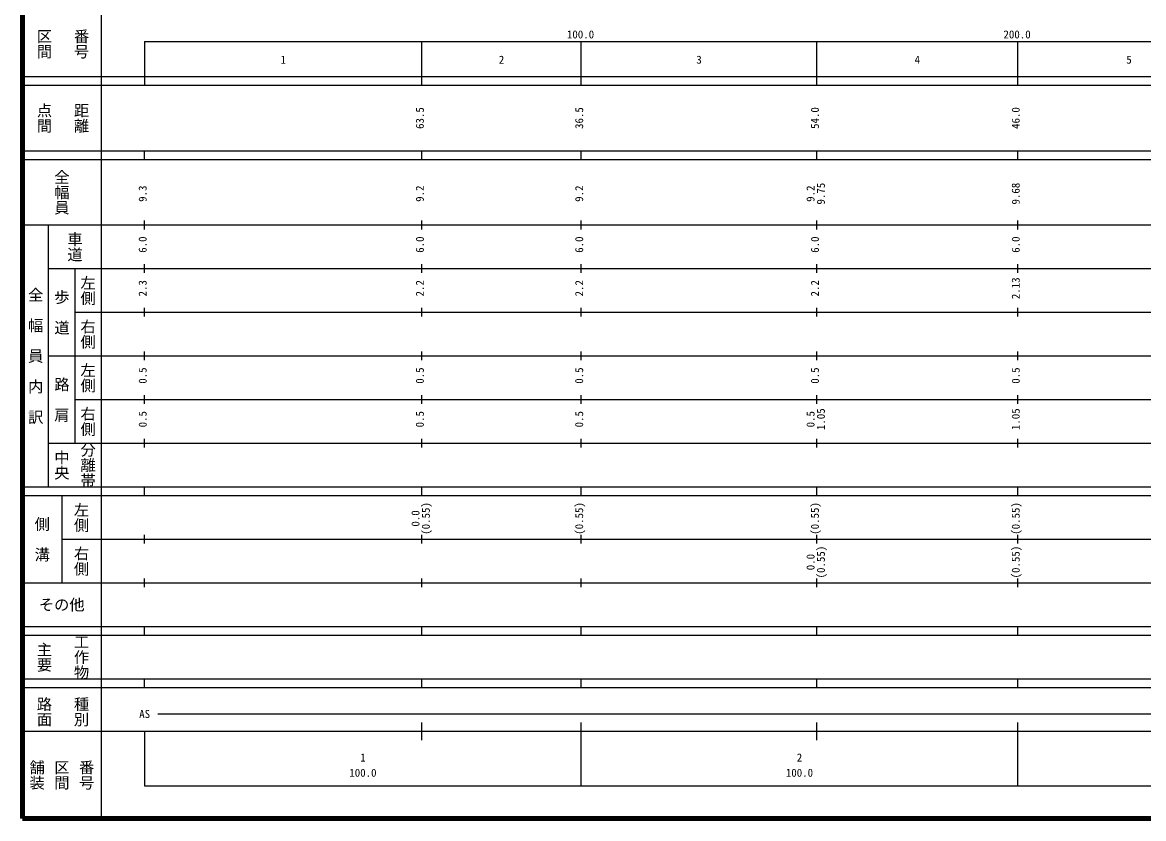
# Model space of a CAD drawing. Units: millimetres on the paper, enlarged 1000 times. Extents: x 40000 to 680000, y 20000 to 380000.
# Drawn here: x 40000 to 296826, y 20000 to 202409 of the extents above; entities that cross this region are included whole.
import ezdxf
from ezdxf.enums import TextEntityAlignment as Align

# ---------------------------------------------------------------- set-up
doc = ezdxf.new("R2010")
doc.units = ezdxf.units.MM
doc.header["$LTSCALE"] = 1000
doc.layers.add('M-TTL', color=2, linetype='Continuous', lineweight=140)
doc.layers.add('M-TTL-BAND', color=7, linetype='Continuous', lineweight=25)
doc.styles.add('@ＭＳ ゴシック', font='')
doc.styles.add('ＭＳ ゴシック', font='')
doc.styles.get('@ＭＳ ゴシック').set_extended_font_data('@MS Gothic')
doc.styles.get('ＭＳ ゴシック').set_extended_font_data('MS Gothic')

msp = doc.modelspace()

# ---------------------------------------------------------------- linework, layer by layer
at = {"layer": 'M-TTL'}
for p, q in [((40000, 380000), (40000, 20000)), ((40000, 20000), (680000, 20000))]:
    msp.add_line(p, q, dxfattribs=at)
at = {"layer": 'M-TTL-BAND'}
for p, q in [((58000, 370000), (58000, 20000)), ((68000, 198000), (579000, 198000)), ((68000, 198000), (68000, 188000)), ((131500, 188000), (131500, 198000)), ((168000, 188000), (168000, 198000)), ((222000, 188000), (222000, 198000)), ((268000, 188000), (268000, 198000)), ((40000, 190000), (579000, 190000)), ((40000, 188000), (579000, 188000)), ((40000, 173000), (579000, 173000)), ((68000, 171000), (68000, 173000)), ((131500, 171000), (131500, 173000)), ((168000, 171000), (168000, 173000)), ((222000, 171000), (222000, 173000)), ((268000, 171000), (268000, 173000)), ((40000, 171000), (579000, 171000)), ((68000, 155000), (68000, 157000)), ((131500, 155000), (131500, 157000)), ((168000, 155000), (168000, 157000)), ((222000, 155000), (222000, 157000)), ((268000, 155000), (268000, 157000)), ((40000, 156000), (579000, 156000)), ((46000, 96000), (46000, 156000)), ((68000, 145000), (68000, 147000)), ((131500, 145000), (131500, 147000)), ((168000, 145000), (168000, 147000)), ((222000, 145000), (222000, 147000)), ((268000, 145000), (268000, 147000)), ((46000, 146000), (579000, 146000)), ((52000, 146000), (52000, 106000)), ((68000, 135000), (68000, 137000)), ((131500, 135000), (131500, 137000)), ((168000, 135000), (168000, 137000)), ((222000, 135000), (222000, 137000)), ((268000, 135000), (268000, 137000)), ((52000, 136000), (579000, 136000)), ((46000, 126000), (579000, 126000)), ((68000, 125000), (68000, 127000)), ((131500, 125000), (131500, 127000)), ((168000, 125000), (168000, 127000)), ((222000, 125000), (222000, 127000)), ((268000, 125000), (268000, 127000)), ((52000, 116000), (579000, 116000)), ((68000, 115000), (68000, 117000)), ((131500, 115000), (131500, 117000)), ((168000, 115000), (168000, 117000)), ((222000, 115000), (222000, 117000)), ((268000, 115000), (268000, 117000)), ((46000, 106000), (579000, 106000)), ((68000, 105000), (68000, 107000)), ((131500, 105000), (131500, 107000)), ((168000, 105000), (168000, 107000)), ((222000, 105000), (222000, 107000)), ((268000, 105000), (268000, 107000)), ((40000, 96000), (579000, 96000)), ((68000, 94000), (68000, 96000)), ((131500, 94000), (131500, 96000)), ((168000, 94000), (168000, 96000)), ((222000, 94000), (222000, 96000)), ((268000, 94000), (268000, 96000)), ((40000, 94000), (579000, 94000)), ((49000, 94000), (49000, 74000)), ((68000, 83000), (68000, 85000)), ((131500, 83000), (131500, 85000)), ((168000, 83000), (168000, 85000)), ((222000, 83000), (222000, 85000)), ((268000, 83000), (268000, 85000)), ((49000, 84000), (579000, 84000)), ((68000, 73000), (68000, 75000)), ((131500, 73000), (131500, 75000)), ((168000, 73000), (168000, 75000)), ((222000, 73000), (222000, 75000)), ((268000, 73000), (268000, 75000)), ((40000, 74000), (579000, 74000)), ((40000, 64000), (579000, 64000)), ((40000, 62000), (579000, 62000)), ((68000, 62000), (68000, 64000)), ((131500, 62000), (131500, 64000)), ((168000, 62000), (168000, 64000)), ((222000, 62000), (222000, 64000)), ((268000, 62000), (268000, 64000)), ((40000, 52000), (579000, 52000)), ((68000, 50000), (68000, 52000)), ((131500, 50000), (131500, 52000)), ((168000, 50000), (168000, 52000)), ((222000, 50000), (222000, 52000)), ((268000, 50000), (268000, 52000)), ((40000, 50000), (579000, 50000)), ((71000, 44000), (565000, 44000)), ((131500, 38000), (131500, 42000)), ((168000, 27500), (168000, 42000)), ((222000, 38000), (222000, 42000)), ((268000, 27500), (268000, 42000)), ((40000, 40000), (579000, 40000)), ((68000, 40000), (68000, 27500)), ((68000, 27500), (579000, 27500))]:
    msp.add_line(p, q, dxfattribs=at)

# ---------------------------------------------------------------- texts
at = {"layer": 'M-TTL-BAND', "style": '@ＭＳ ゴシック'}
for s, p in [('区間', (45000, 197500)), ('番号', (53500, 197500)), ('点間', (45000, 180500)), ('距離', (53500, 180500)), ('全幅員', (49000, 163500)), ('車道', (52000, 151000)), ('左側', (55000, 141000)), ('全\u3000幅\u3000員\u3000内\u3000訳', (43000, 126000)), ('歩\u3000道', (49000, 136000)), ('右側', (55000, 131000)), ('左側', (55000, 121000)), ('路\u3000肩', (49000, 116000)), ('右側', (55000, 111000)), ('分離帯', (55000, 101000)), ('中央', (49000, 101000)), ('左側', (53500, 89000)), ('側\u3000溝', (44500, 84000)), ('右側', (53500, 79000)), ('工作物', (53500, 57000)), ('主要', (45000, 57000)), ('路面', (45000, 44500)), ('種別', (53500, 44500)), ('舗装', (43333, 30000)), ('区間', (49000, 30000)), ('番号', (54667, 30000))]:
    msp.add_text(s, height=2566, rotation=270, dxfattribs=at).set_placement(p, align=Align.MIDDLE_CENTER)
at = {"layer": 'M-TTL-BAND', "style": 'ＭＳ ゴシック'}
for s, p in [('100.0', (167844, 198195)), ('200.0', (267844, 198195)), ('1', (99750, 192405)), ('2', (149750, 192405)), ('3', (195000, 192405)), ('4', (245000, 192405)), ('5', (293500, 192405)), ('AS', (68000, 42500)), ('1', (118000, 32523)), ('2', (218000, 32523)), ('100.0', (118000, 29033)), ('100.0', (218000, 29033))]:
    msp.add_text(s, height=1833, dxfattribs=at).set_placement(p, align=Align.BOTTOM_CENTER)
for s, p in [('63.5', (132500, 180500)), ('36.5', (169000, 180500)), ('54.0', (223000, 180500)), ('46.0', (269000, 180500)), ('9.3', (69000, 163174)), ('9.2', (132500, 163174)), ('9.2', (169000, 163174)), ('9.2', (222000, 163174)), ('9.75', (224370, 163174)), ('9.68', (269000, 163174)), ('6.0', (69000, 151500)), ('6.0', (132500, 151500)), ('6.0', (169000, 151500)), ('6.0', (223000, 151500)), ('6.0', (269000, 151500)), ('2.13', (269000, 141500)), ('2.3', (69000, 141500)), ('2.2', (132500, 141500)), ('2.2', (169000, 141500)), ('2.2', (223000, 141500)), ('0.5', (69000, 121500)), ('0.5', (132500, 121500)), ('0.5', (169000, 121500)), ('0.5', (223000, 121500)), ('0.5', (269000, 121500)), ('0.5', (69000, 111500)), ('0.5', (132500, 111500)), ('0.5', (169000, 111500)), ('0.5', (222000, 111500)), ('1.05', (224370, 111500)), ('1.05', (269000, 111500)), ('0.0', (131500, 88764)), ('(0.55)', (133870, 88764)), ('(0.55)', (169000, 88764)), ('(0.55)', (223000, 88764)), ('(0.55)', (269000, 88764)), ('0.0', (222000, 78764)), ('(0.55)', (224370, 78764)), ('(0.55)', (269000, 78764))]:
    msp.add_text(s, height=1833, rotation=90, dxfattribs=at).set_placement(p, align=Align.BOTTOM_CENTER)
msp.add_text('その他', height=2566, dxfattribs=at).set_placement((49000, 69000), align=Align.MIDDLE_CENTER)

doc.saveas('drawing.dxf')
